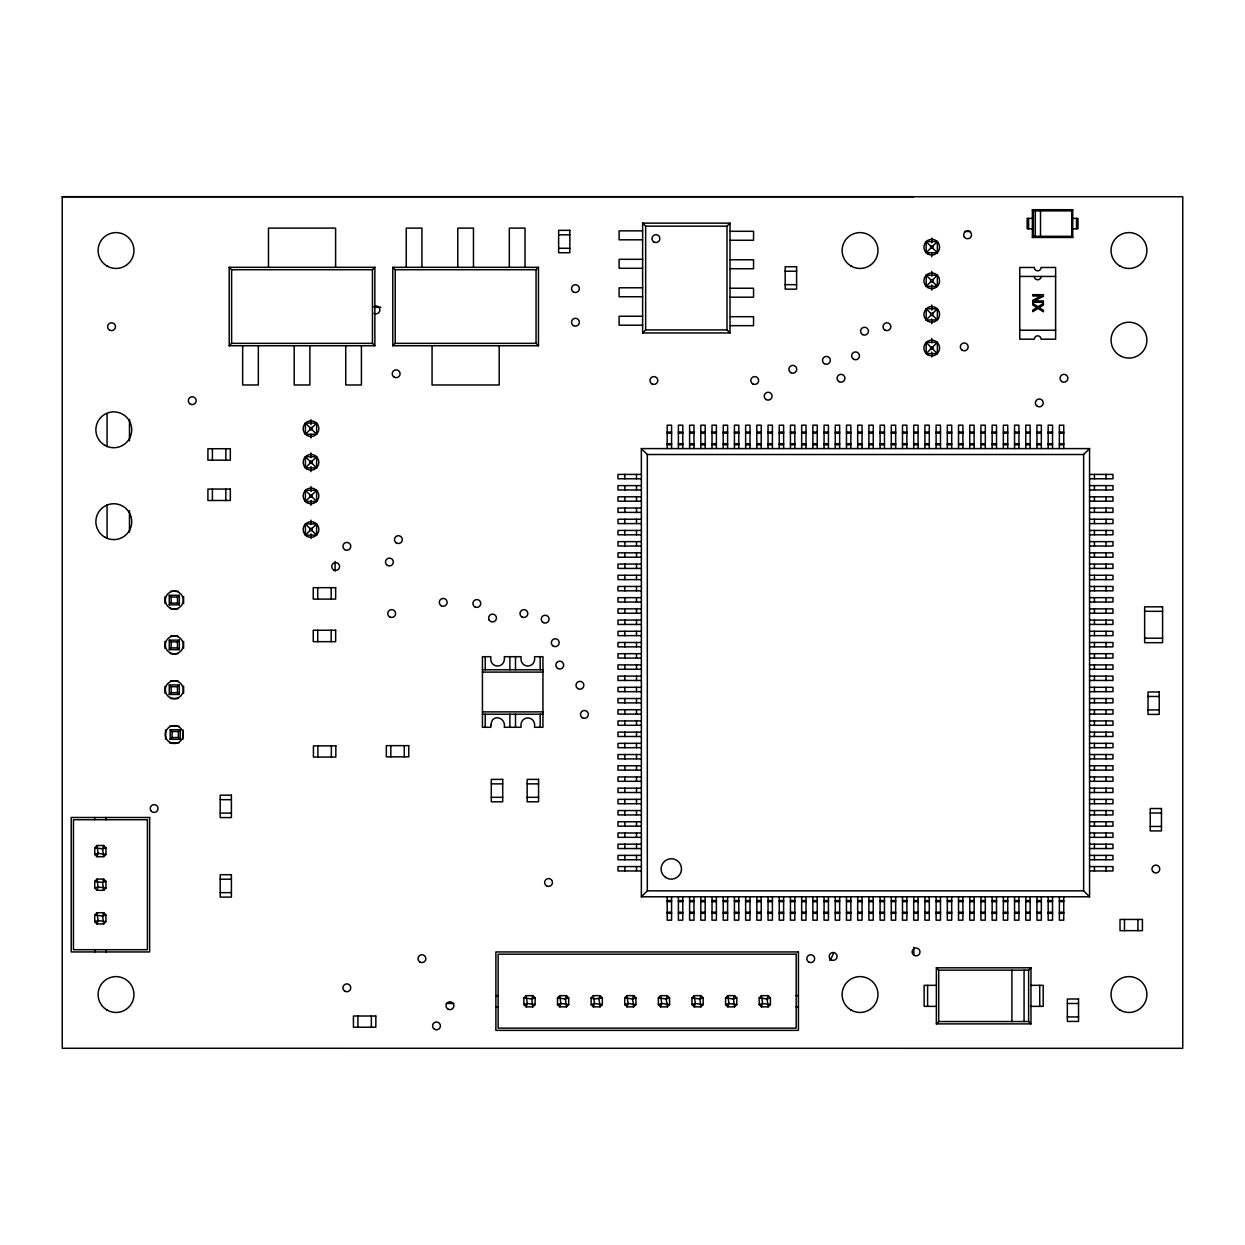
<?xml version="1.0" encoding="UTF-8"?>
<svg xmlns="http://www.w3.org/2000/svg" width="1245" height="1245" viewBox="0 0 1245 1245"><rect width="100%" height="100%" fill="white"/><g stroke="black" fill="none" stroke-linecap="round" stroke-linejoin="round"><path stroke-width="1.5" d="M96.986 856.7L98.106 853.339L96.986 845.495L103.709 845.495L105.949 847.736L105.949 854.459L103.709 856.7L96.986 856.7L94.745 854.459L94.745 847.736L96.986 845.495M103.709 845.495L102.588 848.857L103.709 856.7M96.986 890.315L98.106 886.954L96.986 879.11L103.709 879.11L105.949 881.351L105.949 888.074L103.709 890.315L96.986 890.315L94.745 888.074L94.745 881.351L96.986 879.11M103.709 879.11L102.588 882.472L103.709 890.315M96.986 923.93L98.106 920.569L96.986 912.725L103.709 912.725L105.949 914.966L105.949 921.689L103.709 923.93L96.986 923.93L94.745 921.689L94.745 914.966L96.986 912.725M103.709 912.725L102.588 916.087L103.709 923.93M526.137 1006.847L527.257 1003.486L526.137 995.642L532.86 995.642L535.101 997.883L535.101 1004.606L532.86 1006.847L526.137 1006.847L523.896 1004.606L523.896 997.883L526.137 995.642M532.86 995.642L531.74 999.004L532.86 1006.847M559.752 1006.847L560.872 1003.486L559.752 995.642L566.475 995.642L568.716 997.883L568.716 1004.606L566.475 1006.847L559.752 1006.847L557.511 1004.606L557.511 997.883L559.752 995.642M566.475 995.642L565.354 999.004L566.475 1006.847M593.367 1006.847L594.487 1003.486L593.367 995.642L600.09 995.642L602.331 997.883L602.331 1004.606L600.09 1006.847L593.367 1006.847L591.126 1004.606L591.126 997.883L593.367 995.642M600.09 995.642L598.969 999.004L600.09 1006.847M626.982 1006.847L628.102 1003.486L626.982 995.642L633.705 995.642L635.946 997.883L635.946 1004.606L633.705 1006.847L626.982 1006.847L624.741 1004.606L624.741 997.883L626.982 995.642M633.705 995.642L632.585 999.004L633.705 1006.847M660.597 1006.847L661.717 1003.486L660.597 995.642L667.32 995.642L669.561 997.883L669.561 1004.606L667.32 1006.847L660.597 1006.847L658.356 1004.606L658.356 997.883L660.597 995.642M667.32 995.642L666.199 999.004L667.32 1006.847M694.212 1006.847L695.332 1003.486L694.212 995.642L700.935 995.642L703.176 997.883L703.176 1004.606L700.935 1006.847L694.212 1006.847L691.971 1004.606L691.971 997.883L694.212 995.642M700.935 995.642L699.814 999.004L700.935 1006.847M727.827 1006.847L728.947 1003.486L727.827 995.642L734.55 995.642L736.791 997.883L736.791 1004.606L734.55 1006.847L727.827 1006.847L725.586 1004.606L725.586 997.883L727.827 995.642M734.55 995.642L733.429 999.004L734.55 1006.847M761.442 1006.847L762.562 1003.486L761.442 995.642L768.165 995.642L770.406 997.883L770.406 1004.606L768.165 1006.847L761.442 1006.847L759.201 1004.606L759.201 997.883L761.442 995.642M768.165 995.642L767.044 999.004L768.165 1006.847M1032.37 237.468L1033.366 236.317L1033.366 210.872L1032.37 209.72L1072.739 209.72L1072.739 237.468L1032.37 237.468L1032.37 209.72M1072.739 237.468L1071.743 236.317L1071.743 210.872L1072.739 209.72M229.204 345.752L231.617 343.355L372.457 343.355L374.869 345.752L374.869 267.317L229.204 267.317L229.204 345.752L374.869 345.752M229.204 267.317L231.617 269.729L372.457 269.729L374.869 267.317M392.798 345.752L395.21 343.355L536.05 343.355L538.462 345.752L538.462 267.317L392.798 267.317L392.798 345.752L538.462 345.752M305.399 434.272L309.88 429.79L312.121 429.79L316.603 434.272L305.399 434.272L305.399 423.067L316.603 423.067L316.603 434.272M305.399 423.067L309.88 427.549L312.121 427.549L316.603 423.067M305.399 467.887L309.88 463.405L312.121 463.405L316.603 467.887L316.603 456.682L305.399 456.682L305.399 467.887L316.603 467.887M305.399 456.682L309.88 461.164L312.121 461.164L316.603 456.682M392.798 267.317L395.21 269.729L536.05 269.729L538.462 267.317M305.399 501.502L309.88 497.02L312.121 497.02L316.603 501.502L305.399 501.502L305.399 490.297L316.603 490.297L316.603 501.502M312.121 497.02L312.121 494.779L316.603 490.297M305.399 535.117L309.88 530.635L312.121 530.635L316.603 535.117L305.399 535.117L305.399 523.912L316.603 523.912L316.603 535.117M312.121 530.635L312.121 528.394L316.603 523.912M730.021 332.944L727.002 329.909L727.002 226.154L730.021 223.135L642.622 223.135L642.622 332.944L730.021 332.944L730.021 223.135M642.622 332.944L645.657 329.909L727.002 329.909M926.155 252.751L930.637 248.269L932.879 248.269L937.361 252.751L937.361 241.546L926.155 241.546L926.155 252.751L937.361 252.751M926.155 241.546L930.637 246.028L932.879 246.028L937.361 241.546M926.155 286.366L930.637 281.884L930.637 279.643L926.155 275.161L937.361 275.161L937.361 286.366L926.155 286.366L926.155 275.161M930.637 279.643L932.879 279.643L937.361 275.161M926.155 319.981L930.637 315.499L932.879 315.499L937.361 319.981L937.361 308.776L926.155 308.776L926.155 319.981L937.361 319.981M926.155 308.776L930.637 313.258L932.879 313.258L937.361 308.776M926.155 353.596L930.637 349.114L932.879 349.114L937.361 353.596L937.361 342.391L926.155 342.391L926.155 353.596L937.361 353.596M926.155 342.391L930.637 346.873L932.879 346.873L937.361 342.391M641.362 896.789L647.307 890.844L647.307 454.518L641.362 448.589L1089.562 448.589L1089.562 896.789L641.362 896.789L641.362 448.589M1089.562 896.789L1083.632 890.844L1083.632 454.518L1089.562 448.589M936.364 1023.888L938.714 1021.538L1028.619 1021.538L1030.969 1023.888L1030.969 967.816L936.364 967.816L936.364 1023.888L1030.969 1023.888M936.364 967.816L938.714 970.166L1028.619 970.166L1030.969 967.816M169.273 604.837L171.094 603.109L177.506 603.109L179.327 604.837L179.327 595.312L169.273 595.312L169.273 604.837L179.327 604.837M169.273 595.312L171.094 597.024L177.506 597.024L179.327 595.312M169.273 649.657L171.141 647.882L177.459 647.882L179.327 649.657L179.327 640.132L169.273 640.132L169.273 649.657L179.327 649.657M169.273 640.132L171.141 641.891L177.459 641.891L179.327 640.132M169.273 694.477L171.141 692.702L177.459 692.702L179.327 694.477L179.327 684.952L169.273 684.952L169.273 694.477L179.327 694.477M169.273 684.952L171.141 686.711L177.459 686.711L179.327 684.952M170.191 739.297L172.059 737.522L178.377 737.522L180.229 739.297L180.229 729.772L170.191 729.772L170.191 739.297L180.229 739.297M170.191 729.772L172.059 731.531L178.377 731.531L180.229 729.772M105.949 847.736L102.588 848.857L94.745 847.736M94.745 854.459L98.106 853.339L105.949 854.459M105.949 881.351L102.588 882.472L94.745 881.351M94.745 888.074L98.106 886.954L105.949 888.074M105.949 914.966L102.588 916.087L94.745 914.966M94.745 921.689L98.106 920.569L105.949 921.689M535.101 997.883L531.74 999.004L523.896 997.883M523.896 1004.606L527.257 1003.486L535.101 1004.606M568.716 997.883L565.354 999.004L557.511 997.883M557.511 1004.606L560.872 1003.486L568.716 1004.606M602.331 997.883L594.487 999.004L591.126 997.883M591.126 1004.606L594.487 1003.486L602.331 1004.606M635.946 997.883L632.585 999.004L624.741 997.883M624.741 1004.606L628.102 1003.486L635.946 1004.606M669.561 997.883L666.199 999.004L658.356 997.883M658.356 1004.606L661.717 1003.486L669.561 1004.606M703.176 997.883L699.814 999.004L691.971 997.883M691.971 1004.606L695.332 1003.486L703.176 1004.606M736.791 997.883L733.429 999.004L725.586 997.883M725.586 1004.606L728.947 1003.486L736.791 1004.606M770.406 997.883L767.044 999.004L759.201 997.883M759.201 1004.606L762.562 1003.486L770.406 1004.606M62.25 196.726L1182.75 196.726L1182.75 1048.306L62.25 1048.274L62.25 196.694L913.83 196.694M1033.366 210.872L1071.743 210.872M1032.37 218.389L1027.141 218.389L1027.141 228.8L1032.37 228.8M1072.739 218.389L1077.968 218.389L1077.968 228.8L1072.739 228.8M642.622 223.135L645.657 226.154L727.002 226.154M642.622 230.854L619.092 230.854L619.092 239.818L642.622 239.818M730.021 231.305L753.552 231.305L753.552 240.269L730.021 240.269M964.595 231.461L970.4 231.461M558.631 234.823L569.837 234.823M1033.366 236.317L1071.743 236.317M558.631 248.269L569.837 248.269M642.622 259.318L619.092 259.318L619.092 268.282L642.622 268.282M730.021 259.769L753.552 259.769L753.552 268.733L730.021 268.733M785.175 271.223L796.598 271.223M1019.764 276.437L1055.62 276.437M930.637 281.884L932.879 281.884L937.361 286.366M785.175 284.669L796.598 284.669M642.622 287.782L619.092 287.782L619.092 296.746L642.622 296.746M730.021 288.233L753.552 288.233L753.552 297.197L730.021 297.197M374.123 307.266L380.799 307.266M642.622 316.246L619.092 316.246L619.092 325.21L642.622 325.21M730.021 316.697L753.552 316.697L753.552 325.661L730.021 325.661M1019.764 330.221L1055.62 330.221M667.196 432.062L671.569 432.062M678.4 432.062L682.774 432.062M689.606 432.062L693.979 432.062M700.81 432.062L705.184 432.062M712.015 432.062L716.389 432.062M723.221 432.062L727.594 432.062M734.425 432.062L738.799 432.062M745.63 432.062L750.004 432.062M756.835 432.062L761.209 432.062M768.04 432.062L772.414 432.062M779.245 432.062L783.619 432.062M790.451 432.062L794.824 432.062M801.655 432.062L806.029 432.062M812.861 432.062L817.234 432.062M824.065 432.062L828.439 432.062M835.27 432.062L839.644 432.062M846.475 432.062L850.849 432.062M857.68 432.062L862.054 432.062M868.885 432.062L873.259 432.062M880.09 432.062L884.464 432.062M891.295 432.062L895.669 432.062M902.5 432.062L906.874 432.062M913.705 432.062L918.079 432.062M924.911 432.062L929.284 432.062M936.115 432.062L940.489 432.062M947.321 432.062L951.694 432.062M958.525 432.062L962.899 432.062M969.731 432.062L974.104 432.062M980.936 432.062L985.309 432.062M992.14 432.062L996.514 432.062M1003.346 432.062L1007.719 432.062M1014.55 432.062L1018.924 432.062M1025.755 432.062L1030.129 432.062M1036.96 432.062L1041.334 432.062M1048.165 432.062L1052.539 432.062M1059.37 432.062L1063.744 432.062M667.196 433.12L671.569 433.12M678.4 433.12L682.774 433.12M689.606 433.12L693.979 433.12M700.81 433.12L705.184 433.12M712.015 433.12L716.389 433.12M723.221 433.12L727.594 433.12M734.425 433.12L738.799 433.12M745.63 433.12L750.004 433.12M756.835 433.12L761.209 433.12M768.04 433.12L772.414 433.12M779.245 433.12L783.619 433.12M790.451 433.12L794.824 433.12M801.655 433.12L806.029 433.12M812.861 433.12L817.234 433.12M824.065 433.12L828.439 433.12M835.27 433.12L839.644 433.12M846.475 433.12L850.849 433.12M857.68 433.12L862.054 433.12M868.885 433.12L873.259 433.12M880.09 433.12L884.464 433.12M891.295 433.12L895.669 433.12M902.5 433.12L906.874 433.12M913.705 433.12L918.079 433.12M924.911 433.12L929.284 433.12M936.115 433.12L940.489 433.12M947.321 433.12L951.694 433.12M958.525 433.12L962.899 433.12M969.731 433.12L974.104 433.12M980.936 433.12L985.309 433.12M992.14 433.12L996.514 433.12M1003.346 433.12L1007.719 433.12M1014.55 433.12L1018.924 433.12M1025.755 433.12L1030.129 433.12M1036.96 433.12L1041.334 433.12M1048.165 433.12L1052.539 433.12M1059.37 433.12L1063.744 433.12M667.196 443.718L671.569 443.718M678.4 443.718L682.774 443.718M689.606 443.718L693.979 443.718M700.81 443.718L705.184 443.718M712.015 443.718L716.389 443.718M723.221 443.718L727.594 443.718M734.425 443.718L738.799 443.718M745.63 443.718L750.004 443.718M756.835 443.718L761.209 443.718M768.04 443.718L772.414 443.718M779.245 443.718L783.619 443.718M790.451 443.718L794.824 443.718M801.655 443.718L806.029 443.718M812.861 443.718L817.234 443.718M824.065 443.718L828.439 443.718M835.27 443.718L839.644 443.718M846.475 443.718L850.849 443.718M857.68 443.718L862.054 443.718M868.885 443.718L873.259 443.718M880.09 443.718L884.464 443.718M891.295 443.718L895.669 443.718M902.5 443.718L906.874 443.718M913.705 443.718L918.079 443.718M924.911 443.718L929.284 443.718M936.115 443.718L940.489 443.718M947.321 443.718L951.694 443.718M958.525 443.718L962.899 443.718M969.731 443.718L974.104 443.718M980.936 443.718L985.309 443.718M992.14 443.718L996.514 443.718M1003.346 443.718L1007.719 443.718M1014.55 443.718L1018.924 443.718M1025.755 443.718L1030.129 443.718M1036.96 443.718L1041.334 443.718M1048.165 443.718L1052.539 443.718M1059.37 443.718L1063.744 443.718M667.196 444.776L671.569 444.776M678.4 444.776L682.774 444.776M689.606 444.776L693.979 444.776M700.81 444.776L705.184 444.776M712.015 444.776L716.389 444.776M723.221 444.776L727.594 444.776M734.425 444.776L738.799 444.776M745.63 444.776L750.004 444.776M756.835 444.776L761.209 444.776M768.04 444.776L772.414 444.776M779.245 444.776L783.619 444.776M790.451 444.776L794.824 444.776M801.655 444.776L806.029 444.776M812.861 444.776L817.234 444.776M824.065 444.776L828.439 444.776M835.27 444.776L839.644 444.776M846.475 444.776L850.849 444.776M857.68 444.776L862.054 444.776M868.885 444.776L873.259 444.776M880.09 444.776L884.464 444.776M891.295 444.776L895.669 444.776M902.5 444.776L906.874 444.776M913.705 444.776L918.079 444.776M924.911 444.776L929.284 444.776M936.115 444.776L940.489 444.776M947.321 444.776L951.694 444.776M958.525 444.776L962.899 444.776M969.731 444.776L974.104 444.776M980.936 444.776L985.309 444.776M992.14 444.776L996.514 444.776M1003.346 444.776L1007.719 444.776M1014.55 444.776L1018.924 444.776M1025.755 444.776L1030.129 444.776M1036.96 444.776L1041.334 444.776M1048.165 444.776L1052.539 444.776M1059.37 444.776L1063.744 444.776M647.307 454.518L1083.632 454.518M641.362 474.407L617.971 474.407L617.971 478.78L641.362 478.78M1089.562 474.407L1112.968 474.407L1112.968 478.78L1089.562 478.78M641.362 485.612L617.971 485.612L617.971 489.985L641.362 489.985M1089.562 485.612L1112.968 485.612L1112.968 489.985L1089.562 489.985M305.399 490.297L309.88 494.779L312.121 494.779M641.362 496.817L617.971 496.817L617.971 501.19L641.362 501.19M1089.562 496.817L1112.968 496.817L1112.968 501.19L1089.562 501.19M641.362 508.022L617.971 508.022L617.971 512.395L641.362 512.395M1089.562 508.022L1112.968 508.022L1112.968 512.395L1089.562 512.395M641.362 519.227L617.971 519.227L617.971 523.6L641.362 523.6M1089.562 519.227L1112.968 519.227L1112.968 523.6L1089.562 523.6M305.399 523.912L309.88 528.394L312.121 528.394M641.362 530.432L617.971 530.432L617.971 534.805L641.362 534.805M1089.562 530.432L1112.968 530.432L1112.968 534.805L1089.562 534.805M641.362 541.637L617.971 541.637L617.971 546.01L641.362 546.01M1089.562 541.637L1112.968 541.637L1112.968 546.01L1089.562 546.01M641.362 552.842L617.971 552.842L617.971 557.215L641.362 557.215M1089.562 552.842L1112.968 552.842L1112.968 557.215L1089.562 557.215M641.362 564.047L617.971 564.047L617.971 568.42L641.362 568.42M1089.562 564.047L1112.968 564.047L1112.968 568.42L1089.562 568.42M641.362 575.252L617.971 575.252L617.971 579.625L641.362 579.625M1089.562 575.252L1112.968 575.252L1112.968 579.625L1089.562 579.625M641.362 586.457L617.971 586.457L617.971 590.83L641.362 590.83M1089.562 586.457L1112.968 586.457L1112.968 590.83L1089.562 590.83M170.581 591.25L178.019 591.25M641.362 597.662L617.971 597.662L617.971 602.035L641.362 602.035M1089.562 597.662L1112.968 597.662L1112.968 602.035L1089.562 602.035M170.581 608.898L178.019 608.898M641.362 608.867L617.971 608.867L617.971 613.24L641.362 613.24M1089.562 608.867L1112.968 608.867L1112.968 613.24L1089.562 613.24M1144.653 611.311L1162.581 611.311M641.362 620.072L617.971 620.072L617.971 624.445L641.362 624.445M1089.562 620.072L1112.968 620.072L1112.968 624.445L1089.562 624.445M641.362 631.277L617.971 631.277L617.971 635.65L641.362 635.65M1089.562 631.277L1112.968 631.277L1112.968 635.65L1089.562 635.65M170.581 636.071L178.019 636.071M1144.653 638.203L1162.581 638.203M641.362 642.482L617.971 642.482L617.971 646.855L641.362 646.855M1089.562 642.482L1112.968 642.482L1112.968 646.855L1089.562 646.855M170.581 653.718L178.019 653.718M641.362 653.687L617.971 653.687L617.971 658.06L641.362 658.06M1089.562 653.687L1112.968 653.687L1112.968 658.06L1089.562 658.06M641.362 664.892L617.971 664.892L617.971 669.265L641.362 669.265M1089.562 664.892L1112.968 664.892L1112.968 669.265L1089.562 669.265M482.438 669.779L542.944 669.779M482.438 672.098L542.944 672.098M641.362 676.097L617.971 676.097L617.971 680.47L641.362 680.47M1089.562 676.097L1112.968 676.097L1112.968 680.47L1089.562 680.47M170.581 680.89L178.019 680.89M641.362 687.302L617.971 687.302L617.971 691.675L641.362 691.675M1089.562 687.302L1112.968 687.302L1112.968 691.675L1089.562 691.675M1148.014 696.469L1159.219 696.469M170.581 698.538L178.019 698.538M641.362 698.507L617.971 698.507L617.971 702.88L641.362 702.88M1089.562 698.507L1112.968 698.507L1112.968 702.88L1089.562 702.88M641.362 709.712L617.971 709.712L617.971 714.085L641.362 714.085M1089.562 709.712L1112.968 709.712L1112.968 714.085L1089.562 714.085M1148.014 709.915L1159.219 709.915M482.438 711.875L542.944 711.875M482.438 714.194L542.944 714.194M641.362 720.917L617.971 720.917L617.971 725.29L641.362 725.29M1089.562 720.917L1112.968 720.917L1112.968 725.29L1089.562 725.29M169.444 726.24L179.155 726.24M641.362 732.122L617.971 732.122L617.971 736.495L641.362 736.495M1089.562 732.122L1112.968 732.122L1112.968 736.495L1089.562 736.495M169.444 742.829L179.155 742.829M641.362 743.327L617.971 743.327L617.971 747.7L641.362 747.7M1089.562 743.327L1112.968 743.327L1112.968 747.7L1089.562 747.7M641.362 754.532L617.971 754.532L617.971 758.905L641.362 758.905M1089.562 754.532L1112.968 754.532L1112.968 758.905L1089.562 758.905M641.362 765.737L617.971 765.737L617.971 770.11L641.362 770.11M1089.562 765.737L1112.968 765.737L1112.968 770.11L1089.562 770.11M641.362 776.942L617.971 776.942L617.971 781.315L641.362 781.315M1089.562 776.942L1112.968 776.942L1112.968 781.315L1089.562 781.315M491.293 783.868L502.715 783.868M527.149 783.868L538.571 783.868M641.362 788.147L617.971 788.147L617.971 792.52L641.362 792.52M1089.562 788.147L1112.968 788.147L1112.968 792.52L1089.562 792.52M491.293 797.314L502.715 797.314M527.149 797.314L538.571 797.314M641.362 799.352L617.971 799.352L617.971 803.725L641.362 803.725M1089.562 799.352L1112.968 799.352L1112.968 803.725L1089.562 803.725M220.194 799.663L231.399 799.663M641.362 810.557L617.971 810.557L617.971 814.93L641.362 814.93M1089.562 810.557L1112.968 810.557L1112.968 814.93L1089.562 814.93M220.194 813.11L231.399 813.11M1150.255 813.001L1161.46 813.001M641.362 821.762L617.971 821.762L617.971 826.135L641.362 826.135M1089.562 821.762L1112.968 821.762L1112.968 826.135L1089.562 826.135M1150.255 826.447L1161.46 826.447M641.362 832.967L617.971 832.967L617.971 837.34L641.362 837.34M1089.562 832.967L1112.968 832.967L1112.968 837.34L1089.562 837.34M641.362 844.172L617.971 844.172L617.971 848.545L641.362 848.545M1089.562 844.172L1112.968 844.172L1112.968 848.545L1089.562 848.545M641.362 855.377L617.971 855.377L617.971 859.75L641.362 859.75M1089.562 855.377L1112.968 855.377L1112.968 859.75L1089.562 859.75M641.362 866.582L617.971 866.582L617.971 870.955L641.362 870.955M1089.562 866.582L1112.968 866.582L1112.968 870.955L1089.562 870.955M220.194 879.188L231.399 879.188M647.307 890.844L1083.632 890.844M220.194 892.634L231.399 892.634M667.196 900.586L671.569 900.586M678.4 900.586L682.774 900.586M689.606 900.586L693.979 900.586M700.81 900.586L705.184 900.586M712.015 900.586L716.389 900.586M723.221 900.586L727.594 900.586M734.425 900.586L738.799 900.586M745.63 900.586L750.004 900.586M756.835 900.586L761.209 900.586M768.04 900.586L772.414 900.586M779.245 900.586L783.619 900.586M790.451 900.586L794.824 900.586M801.655 900.586L806.029 900.586M812.861 900.586L817.234 900.586M824.065 900.586L828.439 900.586M835.27 900.586L839.644 900.586M846.475 900.586L850.849 900.586M857.68 900.586L862.054 900.586M868.885 900.586L873.259 900.586M880.09 900.586L884.464 900.586M891.295 900.586L895.669 900.586M902.5 900.586L906.874 900.586M913.705 900.586L918.079 900.586M924.911 900.586L929.284 900.586M936.115 900.586L940.489 900.586M947.321 900.586L951.694 900.586M958.525 900.586L962.899 900.586M969.731 900.586L974.104 900.586M980.936 900.586L985.309 900.586M992.14 900.586L996.514 900.586M1003.346 900.586L1007.719 900.586M1014.55 900.586L1018.924 900.586M1025.755 900.586L1030.129 900.586M1036.96 900.586L1041.334 900.586M1048.165 900.586L1052.539 900.586M1059.37 900.586L1063.744 900.586M667.196 901.645L671.569 901.645M678.4 901.645L682.774 901.645M689.606 901.645L693.979 901.645M700.81 901.645L705.184 901.645M712.015 901.645L716.389 901.645M723.221 901.645L727.594 901.645M734.425 901.645L738.799 901.645M745.63 901.645L750.004 901.645M756.835 901.645L761.209 901.645M768.04 901.645L772.414 901.645M779.245 901.645L783.619 901.645M790.451 901.645L794.824 901.645M801.655 901.645L806.029 901.645M812.861 901.645L817.234 901.645M824.065 901.645L828.439 901.645M835.27 901.645L839.644 901.645M846.475 901.645L850.849 901.645M857.68 901.645L862.054 901.645M868.885 901.645L873.259 901.645M880.09 901.645L884.464 901.645M891.295 901.645L895.669 901.645M902.5 901.645L906.874 901.645M913.705 901.645L918.079 901.645M924.911 901.645L929.284 901.645M936.115 901.645L940.489 901.645M947.321 901.645L951.694 901.645M958.525 901.645L962.899 901.645M969.731 901.645L974.104 901.645M980.936 901.645L985.309 901.645M992.14 901.645L996.514 901.645M1003.346 901.645L1007.719 901.645M1014.55 901.645L1018.924 901.645M1025.755 901.645L1030.129 901.645M1036.96 901.645L1041.334 901.645M1048.165 901.645L1052.539 901.645M1059.37 901.645L1063.744 901.645M667.196 912.243L671.569 912.243M678.4 912.243L682.774 912.243M689.606 912.243L693.979 912.243M700.81 912.243L705.184 912.243M712.015 912.243L716.389 912.243M723.221 912.243L727.594 912.243M734.425 912.243L738.799 912.243M745.63 912.243L750.004 912.243M756.835 912.243L761.209 912.243M768.04 912.243L772.414 912.243M779.245 912.243L783.619 912.243M790.451 912.243L794.824 912.243M801.655 912.243L806.029 912.243M812.861 912.243L817.234 912.243M824.065 912.243L828.439 912.243M835.27 912.243L839.644 912.243M846.475 912.243L850.849 912.243M857.68 912.243L862.054 912.243M868.885 912.243L873.259 912.243M880.09 912.243L884.464 912.243M891.295 912.243L895.669 912.243M902.5 912.243L906.874 912.243M913.705 912.243L918.079 912.243M924.911 912.243L929.284 912.243M936.115 912.243L940.489 912.243M947.321 912.243L951.694 912.243M958.525 912.243L962.899 912.243M969.731 912.243L974.104 912.243M980.936 912.243L985.309 912.243M992.14 912.243L996.514 912.243M1003.346 912.243L1007.719 912.243M1014.55 912.243L1018.924 912.243M1025.755 912.243L1030.129 912.243M1036.96 912.243L1041.334 912.243M1048.165 912.243L1052.539 912.243M1059.37 912.243L1063.744 912.243M667.196 913.301L671.569 913.301M678.4 913.301L682.774 913.301M689.606 913.301L693.979 913.301M700.81 913.301L705.184 913.301M712.015 913.301L716.389 913.301M723.221 913.301L727.594 913.301M734.425 913.301L738.799 913.301M745.63 913.301L750.004 913.301M756.835 913.301L761.209 913.301M768.04 913.301L772.414 913.301M779.245 913.301L783.619 913.301M790.451 913.301L794.824 913.301M801.655 913.301L806.029 913.301M812.861 913.301L817.234 913.301M824.065 913.301L828.439 913.301M835.27 913.301L839.644 913.301M846.475 913.301L850.849 913.301M857.68 913.301L862.054 913.301M868.885 913.301L873.259 913.301M880.09 913.301L884.464 913.301M891.295 913.301L895.669 913.301M902.5 913.301L906.874 913.301M913.705 913.301L918.079 913.301M924.911 913.301L929.284 913.301M936.115 913.301L940.489 913.301M947.321 913.301L951.694 913.301M958.525 913.301L962.899 913.301M969.731 913.301L974.104 913.301M980.936 913.301L985.309 913.301M992.14 913.301L996.514 913.301M1003.346 913.301L1007.719 913.301M1014.55 913.301L1018.924 913.301M1025.755 913.301L1030.129 913.301M1036.96 913.301L1041.334 913.301M1048.165 913.301L1052.539 913.301M1059.37 913.301L1063.744 913.301M936.364 985.34L924.132 985.34L924.132 1006.365L936.364 1006.365M1030.969 985.34L1043.201 985.34L1043.201 1006.365L1030.969 1006.365M495.883 995.642L498.124 995.642M796.178 995.642L798.418 995.642M446.208 1003.454L453.974 1003.454M1067.339 1003.486L1078.543 1003.486M495.883 1006.847L498.124 1006.847M796.178 1006.847L798.418 1006.847M1067.339 1016.932L1078.543 1016.932M1137.93 919.448L1137.93 930.653M1124.484 919.448L1124.484 930.653M1106.074 474.407L1106.074 478.78M1106.074 485.612L1106.074 489.985M1106.074 496.817L1106.074 501.19M1106.074 508.022L1106.074 512.395M1106.074 519.227L1106.074 523.6M1106.074 530.432L1106.074 534.805M1106.074 541.637L1106.074 546.01M1106.074 552.842L1106.074 557.215M1106.074 564.047L1106.074 568.42M1106.074 575.252L1106.074 579.625M1106.074 586.457L1106.074 590.83M1106.074 597.662L1106.074 602.035M1106.074 608.867L1106.074 613.24M1106.074 620.072L1106.074 624.445M1106.074 631.277L1106.074 635.65M1106.074 642.482L1106.074 646.855M1106.074 653.687L1106.074 658.06M1106.074 664.892L1106.074 669.265M1106.074 676.097L1106.074 680.47M1106.074 687.302L1106.074 691.675M1106.074 698.507L1106.074 702.88M1106.074 709.712L1106.074 714.085M1106.074 720.917L1106.074 725.29M1106.074 732.122L1106.074 736.495M1106.074 743.327L1106.074 747.7M1106.074 754.532L1106.074 758.905M1106.074 765.737L1106.074 770.11M1106.074 776.942L1106.074 781.315M1106.074 788.147L1106.074 792.52M1106.074 799.352L1106.074 803.725M1106.074 810.557L1106.074 814.93M1106.074 821.762L1106.074 826.135M1106.074 832.967L1106.074 837.34M1106.074 844.172L1106.074 848.545M1106.074 855.377L1106.074 859.75M1106.074 866.582L1106.074 870.955M1094.433 474.407L1094.433 478.78M1094.433 485.612L1094.433 489.985M1094.433 496.817L1094.433 501.19M1094.433 508.022L1094.433 512.395M1094.433 519.227L1094.433 523.6M1094.433 530.432L1094.433 534.805M1094.433 541.637L1094.433 546.01M1094.433 552.842L1094.433 557.215M1094.433 564.047L1094.433 568.42M1094.433 575.252L1094.433 579.625M1094.433 586.457L1094.433 590.83M1094.433 597.662L1094.433 602.035M1094.433 608.867L1094.433 613.24M1094.433 620.072L1094.433 624.445M1094.433 631.277L1094.433 635.65M1094.433 642.482L1094.433 646.855M1094.433 653.687L1094.433 658.06M1094.433 664.892L1094.433 669.265M1094.433 676.097L1094.433 680.47M1094.433 687.302L1094.433 691.675M1094.433 698.507L1094.433 702.88M1094.433 709.712L1094.433 714.085M1094.433 720.917L1094.433 725.29M1094.433 732.122L1094.433 736.495M1094.433 743.327L1094.433 747.7M1094.433 754.532L1094.433 758.905M1094.433 765.737L1094.433 770.11M1094.433 776.942L1094.433 781.315M1094.433 788.147L1094.433 792.52M1094.433 799.352L1094.433 803.725M1094.433 810.557L1094.433 814.93M1094.433 821.762L1094.433 826.135M1094.433 832.967L1094.433 837.34M1094.433 844.172L1094.433 848.545M1094.433 855.377L1094.433 859.75M1094.433 866.582L1094.433 870.955M1076.489 218.389L1076.489 228.8M1063.744 448.589L1063.744 425.183L1059.37 425.183L1059.37 448.589M1063.744 896.789L1063.744 920.179L1059.37 920.179L1059.37 896.789M1052.539 448.589L1052.539 425.183L1048.165 425.183L1048.165 448.589M1052.539 896.789L1052.539 920.179L1048.165 920.179L1048.165 896.789M1041.334 448.589L1041.334 425.183L1036.96 425.183L1036.96 448.589M1041.334 896.789L1041.334 920.179L1036.96 920.179L1036.96 896.789M1040.509 210.872L1040.509 236.317M1039.731 985.34L1039.731 1006.365M1035.311 210.872L1035.311 236.317M1030.129 448.589L1030.129 425.183L1025.755 425.183L1025.755 448.589M1030.129 896.789L1030.129 920.179L1025.755 920.179L1025.755 896.789M1028.619 218.389L1028.619 228.8M1028.619 970.166L1028.619 1021.538M1024.075 970.166L1024.075 1021.538M1018.924 448.589L1018.924 425.183L1014.55 425.183L1014.55 448.589M1018.924 896.789L1018.924 920.179L1014.55 920.179L1014.55 896.789M1011.905 970.166L1011.905 1021.538M1007.719 448.589L1007.719 425.183L1003.346 425.183L1003.346 448.589M1007.719 896.789L1007.719 920.179L1003.346 920.179L1003.346 896.789M996.514 448.589L996.514 425.183L992.14 425.183L992.14 448.589M996.514 896.789L996.514 920.179L992.14 920.179L992.14 896.789M985.309 448.589L985.309 425.183L980.936 425.183L980.936 448.589M985.309 896.789L985.309 920.179L980.936 920.179L980.936 896.789M974.104 448.589L974.104 425.183L969.731 425.183L969.731 448.589M974.104 896.789L974.104 920.179L969.731 920.179L969.731 896.789M962.899 448.589L962.899 425.183L958.525 425.183L958.525 448.589M962.899 896.789L962.899 920.179L958.525 920.179L958.525 896.789M951.694 448.589L951.694 425.183L947.321 425.183L947.321 448.589M951.694 896.789L951.694 920.179L947.321 920.179L947.321 896.789M940.489 448.589L940.489 425.183L936.115 425.183L936.115 448.589M940.489 896.789L940.489 920.179L936.115 920.179L936.115 896.789M938.714 970.166L938.714 1021.538M932.879 246.028L932.879 248.269M932.879 279.643L932.879 281.884M932.879 313.258L932.879 315.499M932.879 346.873L932.879 349.114M931.758 238.184L931.758 242.837M931.758 252.439L931.758 256.75M931.758 271.426L931.758 276.188M931.758 285.089L931.758 290.101M931.758 305.041L931.758 310.067M931.758 318.969L931.758 323.716M931.758 338.407L931.758 342.717M931.758 352.024L931.758 356.957M930.637 246.028L930.637 248.269M930.637 313.258L930.637 315.499M930.637 346.873L930.637 349.114M929.284 448.589L929.284 425.183L924.911 425.183L924.911 448.589M929.284 896.789L929.284 920.179L924.911 920.179L924.911 896.789M927.603 985.34L927.603 1006.365M918.079 448.589L918.079 425.183L913.705 425.183L913.705 448.589M918.079 896.789L918.079 920.179L913.705 920.179L913.705 896.789M913.83 947.165L913.83 954.946M906.874 448.589L906.874 425.183L902.5 425.183L902.5 448.589M906.874 896.789L906.874 920.179L902.5 920.179L902.5 896.789M895.669 448.589L895.669 425.183L891.295 425.183L891.295 448.589M895.669 896.789L895.669 920.179L891.295 920.179L891.295 896.789M884.464 448.589L884.464 425.183L880.09 425.183L880.09 448.589M884.464 896.789L884.464 920.179L880.09 920.179L880.09 896.789M873.259 448.589L873.259 425.183L868.885 425.183L868.885 448.589M873.259 896.789L873.259 920.179L868.885 920.179L868.885 896.789M862.054 448.589L862.054 425.183L857.68 425.183L857.68 448.589M862.054 896.789L862.054 920.179L857.68 920.179L857.68 896.789M850.849 448.589L850.849 425.183L846.475 425.183L846.475 448.589M850.849 896.789L850.849 920.179L846.475 920.179L846.475 896.789M839.644 448.589L839.644 425.183L835.27 425.183L835.27 448.589M839.644 896.789L839.644 920.179L835.27 920.179L835.27 896.789M828.439 448.589L828.439 425.183L824.065 425.183L824.065 448.589M828.439 896.789L828.439 920.179L824.065 920.179L824.065 896.789M817.234 448.589L817.234 425.183L812.861 425.183L812.861 448.589M817.234 896.789L817.234 920.179L812.861 920.179L812.861 896.789M806.029 448.589L806.029 425.183L801.655 425.183L801.655 448.589M806.029 896.789L806.029 920.179L801.655 920.179L801.655 896.789M794.824 448.589L794.824 425.183L790.451 425.183L790.451 448.589M794.824 896.789L794.824 920.179L790.451 920.179L790.451 896.789M783.619 448.589L783.619 425.183L779.245 425.183L779.245 448.589M783.619 896.789L783.619 920.179L779.245 920.179L779.245 896.789M772.414 448.589L772.414 425.183L768.04 425.183L768.04 448.589M772.414 896.789L772.414 920.179L768.04 920.179L768.04 896.789M761.209 448.589L761.209 425.183L756.835 425.183L756.835 448.589M761.209 896.789L761.209 920.179L756.835 920.179L756.835 896.789M750.004 448.589L750.004 425.183L745.63 425.183L745.63 448.589M750.004 896.789L750.004 920.179L745.63 920.179L745.63 896.789M738.799 448.589L738.799 425.183L734.425 425.183L734.425 448.589M738.799 896.789L738.799 920.179L734.425 920.179L734.425 896.789M727.594 448.589L727.594 425.183L723.221 425.183L723.221 448.589M727.594 896.789L727.594 920.179L723.221 920.179L723.221 896.789M716.389 448.589L716.389 425.183L712.015 425.183L712.015 448.589M716.389 896.789L716.389 920.179L712.015 920.179L712.015 896.789M705.184 448.589L705.184 425.183L700.81 425.183L700.81 448.589M705.184 896.789L705.184 920.179L700.81 920.179L700.81 896.789M693.979 448.589L693.979 425.183L689.606 425.183L689.606 448.589M693.979 896.789L693.979 920.179L689.606 920.179L689.606 896.789M682.774 448.589L682.774 425.183L678.4 425.183L678.4 448.589M682.774 896.789L682.774 920.179L678.4 920.179L678.4 896.789M671.569 448.589L671.569 425.183L667.196 425.183L667.196 448.589M671.569 896.789L671.569 920.179L667.196 920.179L667.196 896.789M645.657 226.154L645.657 329.909M636.506 474.407L636.506 478.78M636.506 485.612L636.506 489.985M636.506 496.817L636.506 501.19M636.506 508.022L636.506 512.395M636.506 519.227L636.506 523.6M636.506 530.432L636.506 534.805M636.506 541.637L636.506 546.01M636.506 552.842L636.506 557.215M636.506 564.047L636.506 568.42M636.506 575.252L636.506 579.625M636.506 586.457L636.506 590.83M636.506 597.662L636.506 602.035M636.506 608.867L636.506 613.24M636.506 620.072L636.506 624.445M636.506 631.277L636.506 635.65M636.506 642.482L636.506 646.855M636.506 653.687L636.506 658.06M636.506 664.892L636.506 669.265M636.506 676.097L636.506 680.47M636.506 687.302L636.506 691.675M636.506 698.507L636.506 702.88M636.506 709.712L636.506 714.085M636.506 720.917L636.506 725.29M636.506 732.122L636.506 736.495M636.506 743.327L636.506 747.7M636.506 754.532L636.506 758.905M636.506 765.737L636.506 770.11M636.506 776.942L636.506 781.315M636.506 788.147L636.506 792.52M636.506 799.352L636.506 803.725M636.506 810.557L636.506 814.93M636.506 821.762L636.506 826.135M636.506 832.967L636.506 837.34M636.506 844.172L636.506 848.545M636.506 855.377L636.506 859.75M636.506 866.582L636.506 870.955M624.85 474.407L624.85 478.78M624.85 485.612L624.85 489.985M624.85 496.817L624.85 501.19M624.85 508.022L624.85 512.395M624.85 519.227L624.85 523.6M624.85 530.432L624.85 534.805M624.85 541.637L624.85 546.01M624.85 552.842L624.85 557.215M624.85 564.047L624.85 568.42M624.85 575.252L624.85 579.625M624.85 586.457L624.85 590.83M624.85 597.662L624.85 602.035M624.85 608.867L624.85 613.24M624.85 620.072L624.85 624.445M624.85 631.277L624.85 635.65M624.85 642.482L624.85 646.855M624.85 653.687L624.85 658.06M624.85 664.892L624.85 669.265M624.85 676.097L624.85 680.47M624.85 687.302L624.85 691.675M624.85 698.507L624.85 702.88M624.85 709.712L624.85 714.085M624.85 720.917L624.85 725.29M624.85 732.122L624.85 736.495M624.85 743.327L624.85 747.7M624.85 754.532L624.85 758.905M624.85 765.737L624.85 770.11M624.85 776.942L624.85 781.315M624.85 788.147L624.85 792.52M624.85 799.352L624.85 803.725M624.85 810.557L624.85 814.93M624.85 821.762L624.85 826.135M624.85 832.967L624.85 837.34M624.85 844.172L624.85 848.545M624.85 855.377L624.85 859.75M624.85 866.582L624.85 870.955M540.143 656.691L540.143 669.779M540.143 714.194L540.143 727.282M536.05 269.729L536.05 343.355M525.016 267.317L525.016 228.1L509.329 228.1L509.329 267.317M515.492 656.691L515.492 669.779M515.492 714.194L515.492 727.282M509.89 656.691L509.89 669.779M509.89 714.194L509.89 727.282M499.198 345.752L499.198 384.97L432.062 384.97L432.062 345.752M485.239 656.691L485.239 669.779M485.239 714.194L485.239 727.282M473.474 267.317L473.474 228.1L457.786 228.1L457.786 267.317M421.93 267.317L421.93 228.1L406.243 228.1L406.243 267.317M404.267 745.646L404.267 756.851M395.21 269.729L395.21 343.355M390.821 745.646L390.821 756.851M372.457 269.729L372.457 343.355M371.352 1016.013L371.352 1027.218M361.423 345.752L361.423 384.97L345.736 384.97L345.736 345.752M357.906 1016.013L357.906 1027.218M335.605 267.317L335.605 228.1L268.469 228.1L268.469 267.317M335.092 561.464L335.092 571.159M331.17 587.671L331.17 599.094M331.17 630.25L331.17 641.673M331.357 745.864L331.357 757.069M317.911 745.864L317.911 757.069M317.724 587.671L317.724 599.094M317.724 630.25L317.724 641.673M312.121 427.549L312.121 429.79M312.121 461.164L312.121 463.405M311.001 419.705L311.001 424.654M311.001 434.272L311.001 438.007M311.001 452.947L311.001 457.709M311.001 466.61L311.001 471.622M311.001 486.562L311.001 491.588M311.001 500.49L311.001 505.237M311.001 520.177L311.001 524.238M311.001 533.84L311.001 538.478M309.88 345.752L309.88 384.97L294.193 384.97L294.193 345.752M309.88 427.549L309.88 429.79M309.88 461.164L309.88 463.405M309.88 494.779L309.88 497.02M309.88 528.394L309.88 530.635M258.337 345.752L258.337 384.97L242.65 384.97L242.65 345.752M231.617 269.729L231.617 343.355M225.843 448.729L225.843 460.152M225.843 489.067L225.843 500.49M212.397 448.729L212.397 460.152M212.397 489.067L212.397 500.49M183.606 596.542L183.606 603.592M183.606 641.362L183.606 648.412M183.606 686.182L183.606 693.232M183.046 729.928L183.046 739.141M178.377 731.531L178.377 737.522M177.506 597.024L177.506 603.109M177.459 641.891L177.459 647.882M177.459 686.711L177.459 692.702M172.059 731.531L172.059 737.522M171.141 641.891L171.141 647.882M171.141 686.711L171.141 692.702M171.094 597.024L171.094 603.109M165.554 729.928L165.554 739.141M164.994 596.542L164.994 603.592M164.994 641.362L164.994 648.412M164.994 686.182L164.994 693.232M129.48 419.44L129.48 440.808M129.48 510.73L129.48 532.097M107.07 413.62L107.07 446.644M107.07 504.91L107.07 537.918M105.949 817.483L105.949 819.724M105.949 949.702L105.949 951.943M94.745 817.483L94.745 819.724M94.745 949.702L94.745 951.943M374.029 306.503A3.922 3.922 0 0 1 379.912 309.896A3.922 3.922 0 0 1 374.029 313.304M1041.053 276.437A3.361 3.361 0 0 1 1037.692 279.798A3.361 3.361 0 0 1 1034.33 276.437M833.683 952.518A22.41 22.41 0 0 1 829.684 960.3M491.075 724.683L490.841 727.282L482.438 727.282L482.438 656.691L490.841 656.691C489.02 669.079 506.108 669.079 504.287 656.691L521.095 656.691C519.274 669.079 536.362 669.079 534.541 656.691L542.944 656.691L542.944 727.282L534.541 727.282C536.362 714.895 519.274 714.895 521.095 727.282L504.287 727.282C506.233 717.244 491.728 713.338 491.075 724.683M1043.419 303.438L1038.019 306.768L1032.759 303.438L1032.759 304.978L1036.945 307.562L1032.759 310.114L1032.759 311.717L1038.081 308.433L1043.419 311.826L1043.419 310.301L1039.155 307.655L1043.419 305.056L1043.419 303.438M1043.419 296.263L1034.237 300.963L1043.419 300.963L1043.419 302.302L1032.759 302.302L1032.759 300.278L1041.193 295.999L1032.759 295.999L1032.759 294.676L1043.419 294.676L1043.419 296.263M569.837 230.341L558.631 230.341L558.631 252.751L569.837 252.751L569.837 230.341M796.598 266.741L785.175 266.741L785.175 289.151L796.598 289.151L796.598 266.741M1034.33 267.473L1019.764 267.473L1019.764 339.185L1034.33 339.185A3.361 3.361 0 0 1 1037.692 335.823A3.361 3.361 0 0 1 1041.053 339.185L1055.62 339.185L1055.62 267.473L1041.053 267.473A3.361 3.361 0 0 1 1037.692 270.834A3.361 3.361 0 0 1 1034.33 267.473M230.325 448.729L207.915 448.729L207.915 460.152L230.325 460.152L230.325 448.729M230.325 489.067L207.915 489.067L207.915 500.49L230.325 500.49L230.325 489.067M335.652 587.671L313.242 587.671L313.242 599.094L335.652 599.094L335.652 587.671M1162.581 606.829L1144.653 606.829L1144.653 642.685L1162.581 642.685L1162.581 606.829M335.652 630.25L313.242 630.25L313.242 641.673L335.652 641.673L335.652 630.25M1159.219 691.987L1148.014 691.987L1148.014 714.397L1159.219 714.397L1159.219 691.987M408.749 745.646L386.339 745.646L386.339 756.851L408.749 756.851L408.749 745.646M335.839 745.864L313.429 745.864L313.429 757.069L335.839 757.069L335.839 745.864M502.715 779.386L491.293 779.386L491.293 801.796L502.715 801.796L502.715 779.386M538.571 779.386L527.149 779.386L527.149 801.796L538.571 801.796L538.571 779.386M231.399 795.181L220.194 795.181L220.194 817.591L231.399 817.591L231.399 795.181M1161.46 808.519L1150.255 808.519L1150.255 830.929L1161.46 830.929L1161.46 808.519M149.649 817.483L71.214 817.483L71.214 951.943L149.649 951.943L149.649 817.483M147.408 819.724L73.455 819.724L73.455 949.702L147.408 949.702L147.408 819.724M231.399 874.706L220.194 874.706L220.194 897.116L231.399 897.116L231.399 874.706M1142.412 919.448L1120.002 919.448L1120.002 930.653L1142.412 930.653L1142.412 919.448M798.418 951.943L495.883 951.943L495.883 1030.378L798.418 1030.378L798.418 951.943M796.178 954.184L498.124 954.184L498.124 1028.137L796.178 1028.137L796.178 954.184M1078.543 999.004L1067.339 999.004L1067.339 1021.414L1078.543 1021.414L1078.543 999.004M375.834 1016.013L353.424 1016.013L353.424 1027.218L375.834 1027.218L375.834 1016.013M1120.002 1010.053A17.928 17.928 0 0 0 1146.894 994.522A17.928 17.928 0 0 0 1120.002 979.006A17.928 17.928 0 0 0 1120.002 1010.053M107.07 1010.053A17.928 17.928 0 0 0 133.962 994.522A17.928 17.928 0 0 0 107.07 979.006A17.928 17.928 0 0 0 107.07 1010.053M1120.002 266.041A17.928 17.928 0 0 0 1146.894 250.51A17.928 17.928 0 0 0 1120.002 234.994A17.928 17.928 0 0 0 1120.002 266.041M1120.002 355.681A17.928 17.928 0 0 0 1146.894 340.15A17.928 17.928 0 0 0 1120.002 324.634A17.928 17.928 0 0 0 1120.002 355.681M107.07 266.041A17.928 17.928 0 0 0 133.962 250.51A17.928 17.928 0 0 0 107.07 234.994A17.928 17.928 0 0 0 107.07 266.041M851.082 1010.053A17.928 17.928 0 0 0 877.974 994.522A17.928 17.928 0 0 0 851.082 979.006A17.928 17.928 0 0 0 851.082 1010.053M851.082 266.041A17.928 17.928 0 0 0 877.974 250.51A17.928 17.928 0 0 0 851.082 234.994A17.928 17.928 0 0 0 851.082 266.041M104.829 445.321A17.928 17.928 0 0 0 131.721 429.79A17.928 17.928 0 0 0 104.829 414.274A17.928 17.928 0 0 0 104.829 445.321M104.829 537.202A17.928 17.928 0 0 0 131.721 521.671A17.928 17.928 0 0 0 104.829 506.155A17.928 17.928 0 0 0 104.829 537.202M387.475 565.417A3.922 3.922 0 0 0 393.358 562.009A3.922 3.922 0 0 0 387.475 558.616A3.922 3.922 0 0 0 387.475 565.417M962.292 350.281A3.922 3.922 0 0 0 968.174 346.873A3.922 3.922 0 0 0 962.292 343.48A3.922 3.922 0 0 0 962.292 350.281M150.738 810.479A3.922 3.922 0 0 0 157.524 810.479A3.922 3.922 0 0 0 154.131 804.597A3.922 3.922 0 0 0 150.738 810.479M109.591 330.112A3.922 3.922 0 0 0 115.474 326.704A3.922 3.922 0 0 0 109.591 323.311A3.922 3.922 0 0 0 109.591 330.112M389.716 616.96A3.922 3.922 0 0 0 395.599 613.552A3.922 3.922 0 0 0 389.716 610.159A3.922 3.922 0 0 0 389.716 616.96M344.896 549.73A3.922 3.922 0 0 0 350.779 546.322A3.922 3.922 0 0 0 344.896 542.929A3.922 3.922 0 0 0 344.896 549.73M333.691 569.899A3.922 3.922 0 0 0 339.574 566.491A3.922 3.922 0 0 0 333.691 563.098A3.922 3.922 0 0 0 333.691 569.899M573.478 325.63A3.922 3.922 0 0 0 579.361 322.222A3.922 3.922 0 0 0 573.478 318.829A3.922 3.922 0 0 0 573.478 325.63M964.221 236.783A3.922 3.922 0 0 0 971.007 236.783A3.922 3.922 0 0 0 967.614 230.901A3.922 3.922 0 0 0 964.221 236.783M1062.016 381.655A3.922 3.922 0 0 0 1067.899 378.247A3.922 3.922 0 0 0 1062.016 374.854A3.922 3.922 0 0 0 1062.016 381.655M884.977 330.112A3.922 3.922 0 0 0 890.86 326.704A3.922 3.922 0 0 0 884.977 323.311A3.922 3.922 0 0 0 884.977 330.112M862.567 334.594A3.922 3.922 0 0 0 868.45 331.186A3.922 3.922 0 0 0 862.567 327.793A3.922 3.922 0 0 0 862.567 334.594M853.603 359.245A3.922 3.922 0 0 0 859.486 355.837A3.922 3.922 0 0 0 853.603 352.444A3.922 3.922 0 0 0 853.603 359.245M839.037 381.655A3.922 3.922 0 0 0 844.919 378.247A3.922 3.922 0 0 0 839.037 374.854A3.922 3.922 0 0 0 839.037 381.655M824.47 363.727A3.922 3.922 0 0 0 830.353 360.319A3.922 3.922 0 0 0 824.47 356.926A3.922 3.922 0 0 0 824.47 363.727M790.855 372.691A3.922 3.922 0 0 0 796.738 369.283A3.922 3.922 0 0 0 790.855 365.89A3.922 3.922 0 0 0 790.855 372.691M752.758 383.896A3.922 3.922 0 0 0 758.641 380.488A3.922 3.922 0 0 0 752.758 377.095A3.922 3.922 0 0 0 752.758 383.896M766.204 399.583A3.922 3.922 0 0 0 772.087 396.175A3.922 3.922 0 0 0 766.204 392.782A3.922 3.922 0 0 0 766.204 399.583M441.259 605.755A3.922 3.922 0 0 0 447.142 602.347A3.922 3.922 0 0 0 441.259 598.954A3.922 3.922 0 0 0 441.259 605.755M474.874 606.875A3.922 3.922 0 0 0 480.757 603.467A3.922 3.922 0 0 0 474.874 600.074A3.922 3.922 0 0 0 474.874 606.875M489.129 619.994A3.922 3.922 0 0 0 495.915 619.994A3.922 3.922 0 0 0 492.522 614.112A3.922 3.922 0 0 0 489.129 619.994M521.935 616.96A3.922 3.922 0 0 0 527.818 613.552A3.922 3.922 0 0 0 521.935 610.159A3.922 3.922 0 0 0 521.935 616.96M543.225 622.562A3.922 3.922 0 0 0 549.107 619.154A3.922 3.922 0 0 0 543.225 615.761A3.922 3.922 0 0 0 543.225 622.562M553.309 646.093A3.922 3.922 0 0 0 559.192 642.685A3.922 3.922 0 0 0 553.309 639.292A3.922 3.922 0 0 0 553.309 646.093M557.791 668.503A3.922 3.922 0 0 0 563.674 665.095A3.922 3.922 0 0 0 557.791 661.702A3.922 3.922 0 0 0 557.791 668.503M577.96 688.672A3.922 3.922 0 0 0 583.843 685.264A3.922 3.922 0 0 0 577.96 681.871A3.922 3.922 0 0 0 577.96 688.672M394.198 377.173A3.922 3.922 0 0 0 400.081 373.765A3.922 3.922 0 0 0 394.198 370.372A3.922 3.922 0 0 0 394.198 377.173M396.439 543.007A3.922 3.922 0 0 0 402.322 539.599A3.922 3.922 0 0 0 396.439 536.206A3.922 3.922 0 0 0 396.439 543.007M447.982 1009.135A3.922 3.922 0 0 0 453.865 1005.727A3.922 3.922 0 0 0 447.982 1002.334A3.922 3.922 0 0 0 447.982 1009.135M808.783 962.074A3.922 3.922 0 0 0 814.666 958.666A3.922 3.922 0 0 0 808.783 955.273A3.922 3.922 0 0 0 808.783 962.074M434.536 1029.304A3.922 3.922 0 0 0 440.419 1025.896A3.922 3.922 0 0 0 434.536 1022.503A3.922 3.922 0 0 0 434.536 1029.304M831.193 959.833A3.922 3.922 0 0 0 837.076 956.425A3.922 3.922 0 0 0 831.193 953.032A3.922 3.922 0 0 0 831.193 959.833M344.896 991.207A3.922 3.922 0 0 0 350.779 987.799A3.922 3.922 0 0 0 344.896 984.406A3.922 3.922 0 0 0 344.896 991.207M419.97 962.074A3.922 3.922 0 0 0 425.852 958.666A3.922 3.922 0 0 0 419.97 955.273A3.922 3.922 0 0 0 419.97 962.074M914.11 955.351A3.922 3.922 0 0 0 919.993 951.943A3.922 3.922 0 0 0 914.11 948.55A3.922 3.922 0 0 0 914.11 955.351M1037.365 406.306A3.922 3.922 0 0 0 1043.248 402.898A3.922 3.922 0 0 0 1037.365 399.505A3.922 3.922 0 0 0 1037.365 406.306M651.913 383.896A3.922 3.922 0 0 0 657.796 380.488A3.922 3.922 0 0 0 651.913 377.095A3.922 3.922 0 0 0 651.913 383.896M546.586 885.88A3.922 3.922 0 0 0 552.469 882.472A3.922 3.922 0 0 0 546.586 879.079A3.922 3.922 0 0 0 546.586 885.88M582.442 717.805A3.922 3.922 0 0 0 588.325 714.397A3.922 3.922 0 0 0 582.442 711.004A3.922 3.922 0 0 0 582.442 717.805M1153.897 872.434A3.922 3.922 0 0 0 1159.78 869.026A3.922 3.922 0 0 0 1153.897 865.633A3.922 3.922 0 0 0 1153.897 872.434M573.478 292.015A3.922 3.922 0 0 0 579.361 288.607A3.922 3.922 0 0 0 573.478 285.214A3.922 3.922 0 0 0 573.478 292.015M190.267 404.065A3.922 3.922 0 0 0 196.15 400.657A3.922 3.922 0 0 0 190.267 397.264A3.922 3.922 0 0 0 190.267 404.065M169.818 742.331A8.964 8.964 0 0 0 183.264 734.566A8.964 8.964 0 0 0 169.818 726.8A8.964 8.964 0 0 0 169.818 742.331M169.818 697.511A8.964 8.964 0 0 0 183.264 689.746A8.964 8.964 0 0 0 169.818 681.98A8.964 8.964 0 0 0 169.818 697.511M169.818 652.691A8.964 8.964 0 0 0 183.264 644.926A8.964 8.964 0 0 0 169.818 637.16A8.964 8.964 0 0 0 169.818 652.691M169.818 607.871A8.964 8.964 0 0 0 183.264 600.106A8.964 8.964 0 0 0 169.818 592.34A8.964 8.964 0 0 0 169.818 607.871M927.836 253.949A7.843 7.843 0 0 0 939.601 247.148A7.843 7.843 0 0 0 927.836 240.363A7.843 7.843 0 0 0 927.836 253.949M927.836 287.564A7.843 7.843 0 0 0 939.601 280.763A7.843 7.843 0 0 0 927.836 273.978A7.843 7.843 0 0 0 927.836 287.564M927.836 321.179A7.843 7.843 0 0 0 939.601 314.378A7.843 7.843 0 0 0 927.836 307.593A7.843 7.843 0 0 0 927.836 321.179M927.836 354.794A7.843 7.843 0 0 0 939.601 347.993A7.843 7.843 0 0 0 927.836 341.208A7.843 7.843 0 0 0 927.836 354.794M307.079 536.315A7.843 7.843 0 0 0 318.844 529.514A7.843 7.843 0 0 0 307.079 522.729A7.843 7.843 0 0 0 307.079 536.315M307.079 502.7A7.843 7.843 0 0 0 318.844 495.899A7.843 7.843 0 0 0 307.079 489.114A7.843 7.843 0 0 0 307.079 502.7M307.079 469.085A7.843 7.843 0 0 0 318.844 462.284A7.843 7.843 0 0 0 307.079 455.499A7.843 7.843 0 0 0 307.079 469.085M307.079 435.47A7.843 7.843 0 0 0 318.844 428.669A7.843 7.843 0 0 0 307.079 421.884A7.843 7.843 0 0 0 307.079 435.47M653.905 241.981A3.937 3.937 0 0 0 659.881 238.682A3.937 3.937 0 0 0 654.03 235.149A3.937 3.937 0 0 0 653.905 241.981M665.484 877.32A10.193 10.193 0 0 0 681.451 869.788A10.193 10.193 0 0 0 666.947 859.719A10.193 10.193 0 0 0 665.484 877.32"/></g></svg>
